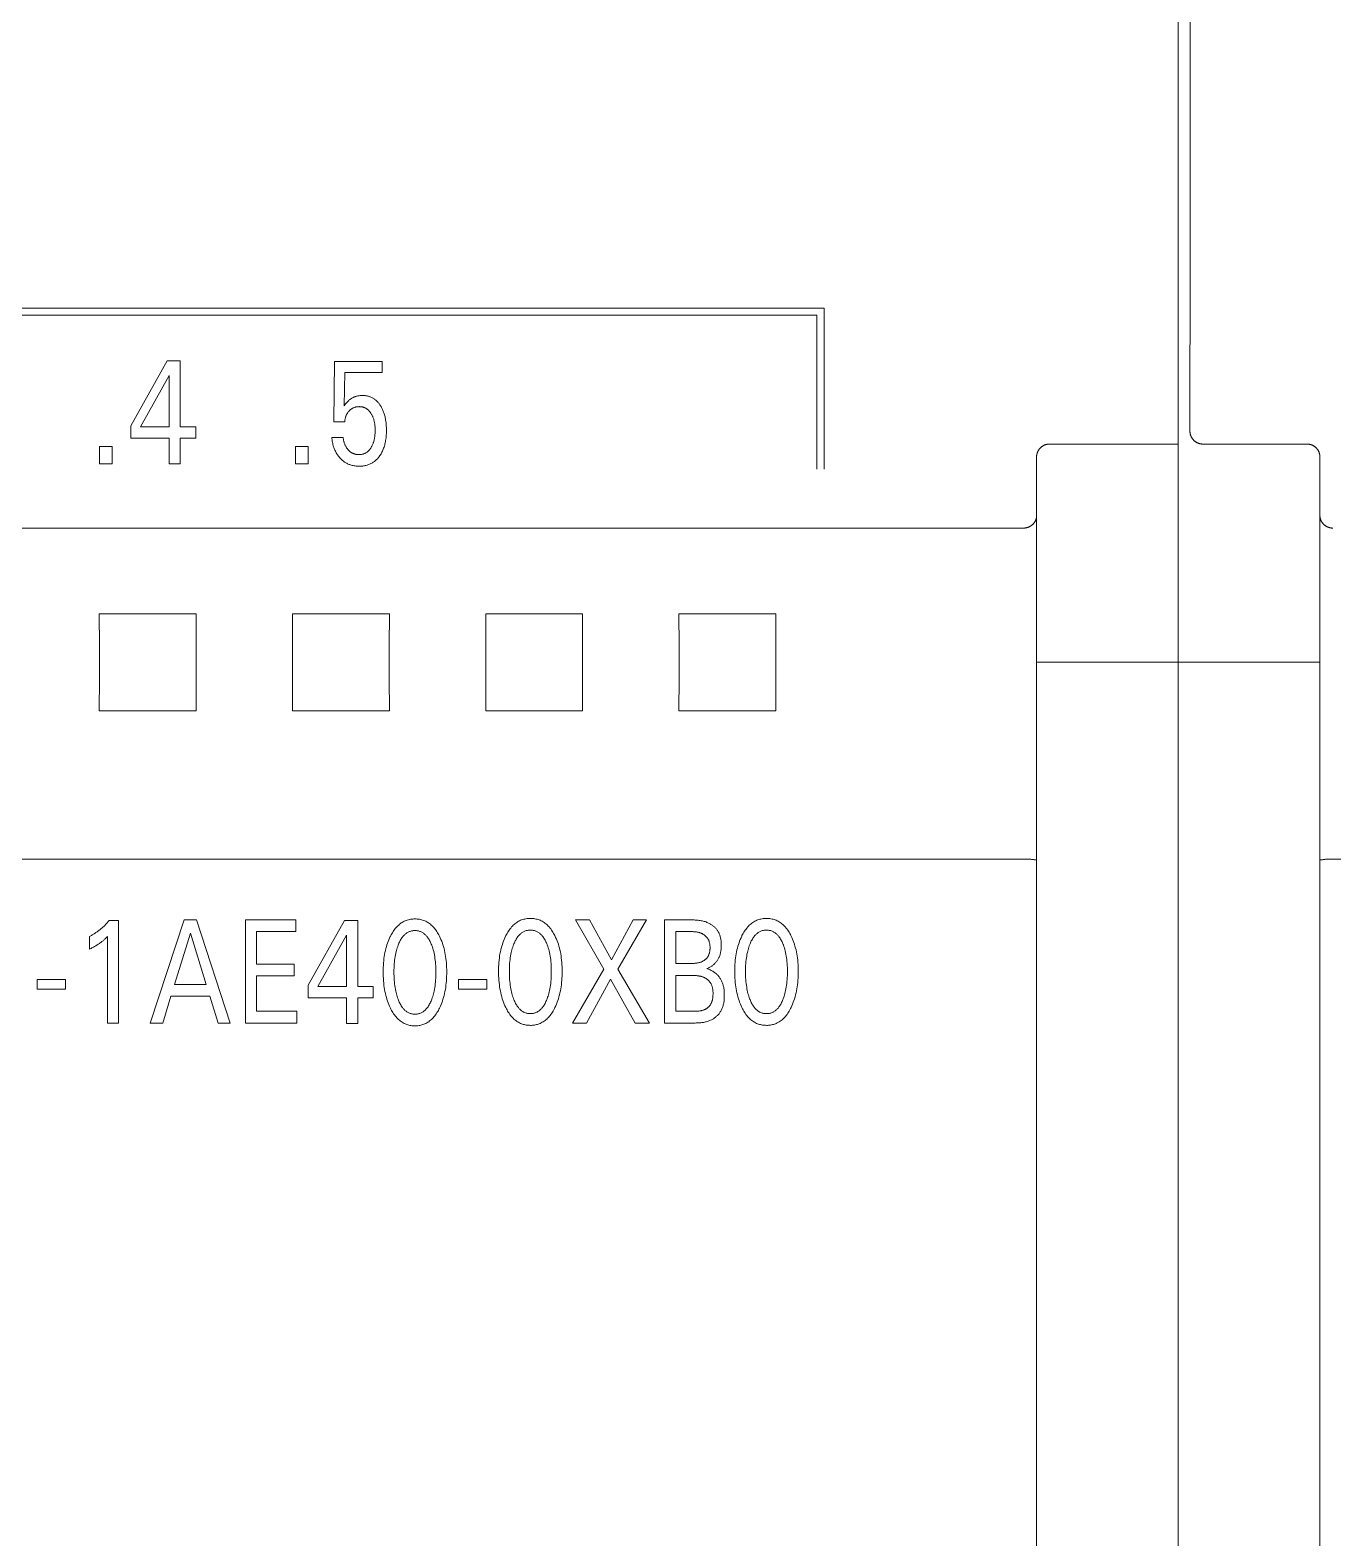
# Model space of a CAD drawing. Header units: millimetres. Extents: x 0 to 420, y 0 to 297.
# Drawn here: x 158.1 to 178.32, y 144.12 to 167.53 of the extents above; entities that cross this region are included whole.
import ezdxf

# ---------------------------------------------------------------- set-up
doc = ezdxf.new("R2010")
doc.units = ezdxf.units.MM
doc.layers.add('eProC - L2', color=41, linetype='Continuous', lineweight=20)

msp = doc.modelspace()

# ---------------------------------------------------------------- linework, layer by layer
at = {"layer": 'eProC - L2', "linetype": 'Continuous'}
for p, q in [((175.924, 121.126), (175.924, 220.326)), ((175.924, 121.115), (175.924, 220.315)), ((175.924, 121.115), (175.924, 220.315)), ((175.924, 158.893), (175.924, 182.538)), ((146.474, 163.215), (170.424, 163.215)), ((170.424, 163.215), (170.424, 160.715)), ((170.314, 163.105), (146.584, 163.105)), ((170.314, 160.715), (170.314, 163.105)), ((159.664, 161.389), (160.228, 162.395)), ((160.228, 162.395), (160.43, 162.395)), ((160.43, 162.395), (160.43, 161.37)), ((162.811, 161.451), (162.822, 162.386)), ((162.822, 162.386), (163.563, 162.386)), ((162.982, 162.212), (162.972, 161.697)), ((163.563, 162.212), (162.982, 162.212)), ((163.563, 162.386), (163.563, 162.212)), ((160.259, 162.168), (159.813, 161.37)), ((160.259, 161.37), (160.259, 162.168)), ((159.664, 161.196), (159.664, 161.389)), ((159.813, 161.37), (160.259, 161.37)), ((160.43, 161.37), (160.672, 161.37)), ((160.672, 161.37), (160.672, 161.196)), ((162.982, 161.451), (162.811, 161.451)), ((159.175, 160.795), (159.175, 161.065)), ((159.175, 161.065), (159.373, 161.065)), ((159.373, 161.065), (159.373, 160.795)), ((160.259, 161.196), (159.664, 161.196)), ((160.259, 160.795), (160.259, 161.196)), ((160.43, 161.196), (160.43, 160.795)), ((160.672, 161.196), (160.43, 161.196)), ((162.218, 160.795), (162.218, 161.065)), ((162.218, 161.065), (162.415, 161.065)), ((162.415, 161.065), (162.415, 160.795)), ((162.782, 161.207), (162.957, 161.207)), ((173.924, 161.104), (175.924, 161.104)), ((176.305, 161.104), (177.924, 161.104)), ((173.724, 127.543), (173.724, 160.901)), ((178.124, 127.543), (178.124, 160.901)), ((159.373, 160.795), (159.175, 160.795)), ((160.43, 160.795), (160.259, 160.795)), ((162.415, 160.795), (162.218, 160.795)), ((173.524, 159.799), (141.024, 159.799)), ((175.924, 158.853), (175.924, 158.828)), ((160.676, 158.467), (159.172, 158.467)), ((163.676, 158.467), (162.172, 158.467)), ((166.676, 158.467), (165.172, 158.467)), ((169.676, 158.467), (168.172, 158.467)), ((173.724, 157.715), (175.924, 157.715)), ((175.924, 157.715), (178.124, 157.715)), ((160.676, 156.964), (159.172, 156.964)), ((163.676, 156.964), (162.172, 156.964)), ((166.676, 156.964), (165.172, 156.964)), ((169.676, 156.964), (168.172, 156.964)), ((173.524, 154.66), (141.024, 154.66)), ((173.569, 154.659), (173.6, 154.658)), ((173.675, 154.653), (173.689, 154.651)), ((173.709, 154.649), (173.71, 154.648)), ((173.71, 154.648), (173.711, 154.648)), ((173.711, 154.648), (173.712, 154.648)), ((173.712, 154.648), (173.713, 154.648)), ((178.142, 154.649), (178.145, 154.649)), ((178.145, 154.649), (178.148, 154.65)), ((178.148, 154.65), (178.151, 154.65)), ((178.151, 154.65), (178.154, 154.65)), ((178.154, 154.65), (178.156, 154.651)), ((178.156, 154.651), (178.159, 154.651)), ((178.159, 154.651), (178.161, 154.651)), ((178.161, 154.651), (178.173, 154.653)), ((178.173, 154.653), (178.176, 154.654)), ((178.228, 154.658), (178.241, 154.658)), ((178.241, 154.658), (178.273, 154.659)), ((243.524, 154.66), (178.311, 154.659)), ((159.325, 153.706), (159.47, 153.706)), ((159.47, 153.706), (159.47, 152.115)), ((159.964, 152.115), (160.489, 153.715)), ((160.489, 153.715), (160.681, 153.715)), ((160.681, 153.715), (161.206, 152.115)), ((161.44, 152.115), (161.44, 153.715)), ((161.44, 153.715), (162.221, 153.715)), ((162.221, 153.715), (162.221, 153.534)), ((162.417, 152.701), (162.981, 153.708)), ((162.981, 153.708), (163.184, 153.708)), ((163.184, 153.708), (163.184, 152.682)), ((167.005, 152.953), (166.564, 153.715)), ((166.564, 153.715), (166.783, 153.715)), ((166.783, 153.715), (167.123, 153.094)), ((167.123, 153.094), (167.461, 153.715)), ((167.67, 153.715), (167.223, 152.949)), ((167.461, 153.715), (167.67, 153.715)), ((167.946, 152.115), (167.946, 153.715)), ((167.946, 153.715), (168.36, 153.715)), ((159.018, 153.261), (159.018, 153.46)), ((159.299, 152.115), (159.299, 153.459)), ((160.586, 153.509), (160.341, 152.714)), ((160.832, 152.714), (160.586, 153.509)), ((161.615, 153.534), (161.615, 153.029)), ((162.221, 153.534), (161.615, 153.534)), ((163.012, 153.48), (162.567, 152.682)), ((163.012, 152.682), (163.012, 153.48)), ((168.121, 153.534), (168.121, 153.04)), ((168.36, 153.534), (168.121, 153.534)), ((161.615, 153.029), (162.197, 153.029)), ((161.615, 152.848), (161.615, 152.297)), ((162.197, 152.848), (161.615, 152.848)), ((162.197, 153.029), (162.197, 152.848)), ((166.521, 152.115), (167.005, 152.953)), ((167.223, 152.949), (167.714, 152.115)), ((168.121, 153.04), (168.36, 153.04)), ((168.121, 152.854), (168.121, 152.297)), ((168.382, 152.854), (168.121, 152.854)), ((158.205, 152.642), (158.205, 152.792)), ((158.205, 152.792), (158.646, 152.792)), ((158.646, 152.642), (158.205, 152.642)), ((158.646, 152.792), (158.646, 152.642)), ((160.341, 152.714), (160.832, 152.714)), ((162.417, 152.508), (162.417, 152.701)), ((162.567, 152.682), (163.012, 152.682)), ((163.184, 152.682), (163.426, 152.682)), ((163.426, 152.682), (163.426, 152.508)), ((164.75, 152.642), (164.75, 152.792)), ((164.75, 152.792), (165.191, 152.792)), ((165.191, 152.642), (164.75, 152.642)), ((165.191, 152.792), (165.191, 152.642)), ((167.108, 152.797), (166.735, 152.115)), ((167.49, 152.115), (167.108, 152.797)), ((160.285, 152.533), (160.158, 152.115)), ((160.887, 152.533), (160.285, 152.533)), ((161.016, 152.115), (160.887, 152.533)), ((163.012, 152.508), (162.417, 152.508)), ((163.012, 152.108), (163.012, 152.508)), ((163.184, 152.508), (163.184, 152.108)), ((163.426, 152.508), (163.184, 152.508)), ((161.615, 152.297), (162.237, 152.297)), ((162.237, 152.297), (162.237, 152.115)), ((168.121, 152.297), (168.41, 152.297)), ((159.47, 152.115), (159.299, 152.115)), ((160.158, 152.115), (159.964, 152.115)), ((161.206, 152.115), (161.016, 152.115)), ((162.237, 152.115), (161.44, 152.115)), ((163.184, 152.108), (163.012, 152.108)), ((166.735, 152.115), (166.521, 152.115)), ((167.714, 152.115), (167.49, 152.115)), ((168.425, 152.115), (167.946, 152.115))]:
    msp.add_line(p, q, dxfattribs=at)
for points in [[(176.106, 180.128), (176.107, 177.439), (176.109, 174.75), (176.109, 172.06), (176.109, 169.371), (176.109, 166.681), (176.107, 163.992), (176.106, 161.303)], [(163.624, 161.432), (163.62, 161.461), (163.618, 161.477), (163.615, 161.493), (163.612, 161.509), (163.608, 161.525), (163.604, 161.541), (163.6, 161.557), (163.595, 161.573), (163.59, 161.588), (163.586, 161.601), (163.581, 161.613), (163.576, 161.625), (163.571, 161.638), (163.566, 161.649), (163.56, 161.661), (163.554, 161.673), (163.547, 161.685), (163.54, 161.696), (163.535, 161.705), (163.529, 161.714), (163.522, 161.723), (163.516, 161.731), (163.509, 161.74), (163.502, 161.748), (163.495, 161.756), (163.488, 161.763), (163.48, 161.771), (163.472, 161.778), (163.464, 161.785), (163.457, 161.792), (163.449, 161.798), (163.441, 161.803), (163.432, 161.809), (163.424, 161.814), (163.415, 161.819), (163.406, 161.823), (163.397, 161.828), (163.388, 161.832), (163.379, 161.836), (163.37, 161.839), (163.36, 161.842), (163.35, 161.845), (163.34, 161.848), (163.329, 161.85), (163.319, 161.852), (163.309, 161.853), (163.298, 161.855), (163.288, 161.856), (163.277, 161.856), (163.267, 161.857), (163.256, 161.857), (163.245, 161.857), (163.233, 161.856), (163.221, 161.855), (163.209, 161.854), (163.197, 161.852), (163.186, 161.85), (163.174, 161.848), (163.165, 161.846), (163.156, 161.843), (163.147, 161.84), (163.137, 161.837), (163.128, 161.833), (163.12, 161.83), (163.111, 161.825), (163.102, 161.821), (163.094, 161.816), (163.086, 161.811), (163.078, 161.806), (163.07, 161.801), (163.062, 161.795), (163.055, 161.789), (163.048, 161.783), (163.04, 161.776), (163.03, 161.766), (163.02, 161.755), (163.008, 161.742), (162.997, 161.728), (162.985, 161.713), (162.972, 161.697)], [(162.982, 161.451), (162.983, 161.461), (162.984, 161.47), (162.986, 161.48), (162.988, 161.49), (162.99, 161.499), (162.992, 161.509), (162.995, 161.518), (162.997, 161.527), (163, 161.535), (163.003, 161.544), (163.007, 161.552), (163.011, 161.56), (163.015, 161.568), (163.019, 161.576), (163.024, 161.583), (163.028, 161.59), (163.033, 161.597), (163.039, 161.604), (163.044, 161.611), (163.05, 161.617), (163.056, 161.623), (163.062, 161.629), (163.067, 161.634), (163.074, 161.639), (163.08, 161.644), (163.086, 161.649), (163.093, 161.653), (163.1, 161.657), (163.106, 161.661), (163.113, 161.665), (163.12, 161.668), (163.127, 161.671), (163.135, 161.673), (163.142, 161.676), (163.149, 161.678), (163.157, 161.68), (163.165, 161.681), (163.173, 161.682), (163.181, 161.683), (163.189, 161.684), (163.197, 161.684), (163.206, 161.685), (163.213, 161.684), (163.221, 161.684), (163.229, 161.683), (163.236, 161.683), (163.244, 161.682), (163.251, 161.68), (163.259, 161.679), (163.266, 161.677), (163.274, 161.675), (163.281, 161.672), (163.288, 161.67), (163.295, 161.667), (163.301, 161.664), (163.308, 161.66), (163.314, 161.657), (163.32, 161.653), (163.326, 161.649), (163.332, 161.644), (163.338, 161.64), (163.344, 161.635), (163.35, 161.629), (163.357, 161.623), (163.363, 161.616), (163.369, 161.61), (163.374, 161.603), (163.38, 161.596), (163.385, 161.588), (163.39, 161.581), (163.394, 161.573), (163.399, 161.565), (163.404, 161.556), (163.409, 161.547), (163.413, 161.538), (163.417, 161.529), (163.421, 161.519), (163.425, 161.51), (163.428, 161.5), (163.432, 161.488), (163.435, 161.476), (163.439, 161.464), (163.442, 161.452), (163.444, 161.44), (163.446, 161.427), (163.448, 161.415), (163.45, 161.401), (163.452, 161.387), (163.453, 161.372), (163.454, 161.358), (163.455, 161.344), (163.455, 161.33), (163.455, 161.316), (163.455, 161.3), (163.454, 161.284), (163.454, 161.268), (163.452, 161.252), (163.451, 161.236)], [(162.782, 161.207), (162.784, 161.188), (162.786, 161.17), (162.789, 161.151), (162.792, 161.132), (162.796, 161.114), (162.8, 161.095), (162.805, 161.077), (162.81, 161.063), (162.814, 161.049), (162.82, 161.034), (162.825, 161.021), (162.831, 161.007), (162.837, 160.993), (162.844, 160.98), (162.851, 160.967), (162.859, 160.954), (162.866, 160.942), (162.874, 160.931), (162.883, 160.919), (162.891, 160.908), (162.9, 160.897), (162.91, 160.886), (162.92, 160.876), (162.929, 160.867), (162.939, 160.858), (162.949, 160.849), (162.959, 160.841), (162.969, 160.833), (162.98, 160.825), (162.991, 160.818), (163.002, 160.811), (163.014, 160.805), (163.025, 160.799), (163.037, 160.793), (163.049, 160.788), (163.061, 160.784), (163.073, 160.779), (163.085, 160.776), (163.098, 160.772), (163.113, 160.769), (163.128, 160.766), (163.143, 160.763), (163.159, 160.761), (163.174, 160.76), (163.19, 160.759), (163.206, 160.759), (163.219, 160.759), (163.233, 160.76), (163.247, 160.761), (163.261, 160.762), (163.275, 160.764), (163.289, 160.766), (163.302, 160.769), (163.316, 160.772), (163.329, 160.776), (163.341, 160.78), (163.354, 160.785), (163.366, 160.789), (163.378, 160.795), (163.389, 160.8), (163.401, 160.806), (163.412, 160.813), (163.423, 160.82), (163.434, 160.827), (163.445, 160.835), (163.455, 160.844), (163.465, 160.853), (163.475, 160.862), (163.485, 160.871), (163.494, 160.881), (163.503, 160.891), (163.511, 160.902), (163.519, 160.912), (163.529, 160.925), (163.538, 160.938), (163.546, 160.952), (163.554, 160.966), (163.561, 160.98), (163.568, 160.994), (163.575, 161.009), (163.581, 161.023), (163.587, 161.04), (163.593, 161.056), (163.598, 161.073), (163.603, 161.089), (163.607, 161.106), (163.611, 161.123), (163.615, 161.14), (163.618, 161.157), (163.621, 161.179), (163.624, 161.202), (163.626, 161.224), (163.628, 161.246), (163.629, 161.269), (163.63, 161.291), (163.63, 161.314), (163.63, 161.337), (163.629, 161.361), (163.628, 161.385), (163.626, 161.408), (163.624, 161.432)], [(176.106, 161.303), (176.106, 161.298), (176.106, 161.293), (176.106, 161.288), (176.107, 161.283), (176.107, 161.278), (176.108, 161.273), (176.109, 161.268), (176.11, 161.263), (176.111, 161.258), (176.112, 161.253), (176.113, 161.249), (176.115, 161.244), (176.116, 161.239), (176.118, 161.234), (176.12, 161.23), (176.122, 161.225), (176.124, 161.221), (176.126, 161.216), (176.128, 161.212), (176.13, 161.208), (176.133, 161.203), (176.135, 161.199), (176.138, 161.195), (176.14, 161.191), (176.143, 161.187), (176.146, 161.183), (176.149, 161.179), (176.152, 161.176), (176.155, 161.172), (176.159, 161.168), (176.162, 161.165), (176.165, 161.161), (176.169, 161.158), (176.173, 161.155), (176.176, 161.151), (176.18, 161.148), (176.184, 161.145), (176.188, 161.142), (176.192, 161.139), (176.196, 161.137), (176.2, 161.134), (176.204, 161.131), (176.209, 161.129), (176.213, 161.127), (176.217, 161.124), (176.222, 161.122), (176.226, 161.12), (176.231, 161.118), (176.236, 161.116), (176.24, 161.115), (176.245, 161.113), (176.249, 161.112), (176.254, 161.111), (176.259, 161.109), (176.263, 161.108), (176.268, 161.107), (176.272, 161.107), (176.277, 161.106), (176.282, 161.105), (176.287, 161.105), (176.291, 161.104), (176.296, 161.104), (176.301, 161.104), (176.305, 161.104)], [(163.451, 161.236), (163.448, 161.216), (163.447, 161.205), (163.445, 161.194), (163.443, 161.183), (163.44, 161.173), (163.438, 161.162), (163.435, 161.151), (163.432, 161.14), (163.428, 161.13), (163.425, 161.12), (163.422, 161.11), (163.418, 161.101), (163.414, 161.091), (163.409, 161.082), (163.405, 161.073), (163.4, 161.064), (163.395, 161.055), (163.391, 161.048), (163.387, 161.041), (163.382, 161.034), (163.377, 161.028), (163.372, 161.021), (163.367, 161.015), (163.362, 161.009), (163.356, 161.003), (163.351, 160.997), (163.345, 160.992), (163.34, 160.987), (163.334, 160.983), (163.329, 160.979), (163.323, 160.975), (163.318, 160.971), (163.312, 160.968), (163.306, 160.964), (163.3, 160.961), (163.294, 160.958), (163.288, 160.956), (163.281, 160.953), (163.274, 160.951), (163.267, 160.949), (163.259, 160.947), (163.252, 160.945), (163.244, 160.944), (163.237, 160.943), (163.229, 160.942), (163.221, 160.941), (163.213, 160.941), (163.206, 160.941), (163.198, 160.941), (163.191, 160.941), (163.184, 160.941), (163.176, 160.942), (163.169, 160.943), (163.162, 160.944), (163.154, 160.945), (163.147, 160.947), (163.14, 160.948), (163.133, 160.95), (163.126, 160.952), (163.119, 160.955), (163.113, 160.957), (163.106, 160.96), (163.099, 160.963), (163.093, 160.967), (163.087, 160.97), (163.08, 160.974), (163.074, 160.979), (163.068, 160.983), (163.062, 160.988), (163.056, 160.993), (163.051, 160.998), (163.045, 161.003), (163.04, 161.009), (163.035, 161.015), (163.03, 161.021), (163.025, 161.027), (163.021, 161.033), (163.016, 161.039), (163.012, 161.046), (163.008, 161.052), (163.004, 161.059), (162.999, 161.068), (162.995, 161.076), (162.99, 161.085), (162.986, 161.094), (162.983, 161.103), (162.979, 161.112), (162.976, 161.122), (162.973, 161.131), (162.97, 161.14), (162.967, 161.15), (162.965, 161.159), (162.963, 161.169), (162.961, 161.178), (162.96, 161.188), (162.958, 161.197), (162.957, 161.207)], [(173.724, 160.901), (173.724, 160.906), (173.724, 160.91), (173.724, 160.915), (173.725, 160.92), (173.725, 160.925), (173.726, 160.93), (173.727, 160.935), (173.728, 160.94), (173.729, 160.945), (173.73, 160.95), (173.731, 160.954), (173.732, 160.959), (173.734, 160.964), (173.735, 160.968), (173.737, 160.973), (173.739, 160.978), (173.741, 160.982), (173.743, 160.987), (173.745, 160.991), (173.747, 160.995), (173.749, 161), (173.752, 161.004), (173.754, 161.008), (173.757, 161.012), (173.76, 161.017), (173.762, 161.021), (173.765, 161.024), (173.768, 161.028), (173.771, 161.032), (173.775, 161.036), (173.778, 161.039), (173.781, 161.043), (173.785, 161.046), (173.788, 161.05), (173.792, 161.053), (173.795, 161.056), (173.799, 161.059), (173.803, 161.062), (173.807, 161.065), (173.811, 161.068), (173.815, 161.071), (173.819, 161.073), (173.823, 161.076), (173.827, 161.078), (173.831, 161.081), (173.836, 161.083), (173.84, 161.085), (173.844, 161.087), (173.849, 161.089), (173.853, 161.091), (173.858, 161.092), (173.863, 161.094), (173.867, 161.095), (173.872, 161.097), (173.876, 161.098), (173.881, 161.099), (173.886, 161.1), (173.891, 161.101), (173.895, 161.102), (173.9, 161.102), (173.905, 161.103), (173.91, 161.103), (173.914, 161.103), (173.919, 161.104), (173.924, 161.104)], [(177.924, 161.104), (177.929, 161.104), (177.934, 161.103), (177.938, 161.103), (177.943, 161.103), (177.948, 161.102), (177.953, 161.102), (177.958, 161.101), (177.962, 161.1), (177.967, 161.099), (177.972, 161.098), (177.976, 161.097), (177.981, 161.095), (177.986, 161.094), (177.99, 161.092), (177.995, 161.091), (177.999, 161.089), (178.004, 161.087), (178.008, 161.085), (178.012, 161.083), (178.017, 161.081), (178.021, 161.078), (178.025, 161.076), (178.029, 161.073), (178.033, 161.071), (178.037, 161.068), (178.041, 161.065), (178.045, 161.062), (178.049, 161.059), (178.053, 161.056), (178.056, 161.053), (178.06, 161.049), (178.063, 161.046), (178.067, 161.043), (178.07, 161.039), (178.073, 161.035), (178.077, 161.032), (178.08, 161.028), (178.083, 161.024), (178.086, 161.02), (178.088, 161.016), (178.091, 161.012), (178.094, 161.008), (178.096, 161.004), (178.099, 160.999), (178.101, 160.995), (178.103, 160.991), (178.105, 160.986), (178.107, 160.982), (178.109, 160.977), (178.111, 160.973), (178.113, 160.968), (178.114, 160.963), (178.116, 160.959), (178.117, 160.954), (178.118, 160.949), (178.119, 160.944), (178.12, 160.94), (178.121, 160.935), (178.122, 160.93), (178.122, 160.925), (178.123, 160.92), (178.123, 160.915), (178.124, 160.91), (178.124, 160.905), (178.124, 160.901)], [(173.724, 159.984), (173.724, 159.98), (173.724, 159.976), (173.723, 159.972), (173.723, 159.968), (173.722, 159.964), (173.722, 159.959), (173.721, 159.955), (173.72, 159.951), (173.719, 159.947), (173.718, 159.943), (173.717, 159.939), (173.716, 159.935), (173.714, 159.931), (173.713, 159.927), (173.711, 159.923), (173.709, 159.919), (173.707, 159.914), (173.705, 159.91), (173.703, 159.906), (173.701, 159.902), (173.699, 159.898), (173.696, 159.894), (173.694, 159.89), (173.691, 159.887), (173.688, 159.883), (173.685, 159.879), (173.682, 159.875), (173.679, 159.872), (173.676, 159.868), (173.673, 159.864), (173.669, 159.861), (173.666, 159.857), (173.662, 159.854), (173.658, 159.85), (173.654, 159.847), (173.65, 159.844), (173.646, 159.841), (173.642, 159.838), (173.638, 159.835), (173.634, 159.832), (173.63, 159.83), (173.625, 159.827), (173.621, 159.824), (173.617, 159.822), (173.612, 159.82), (173.607, 159.818), (173.603, 159.816), (173.598, 159.814), (173.593, 159.812), (173.589, 159.81), (173.584, 159.809), (173.579, 159.807), (173.575, 159.806), (173.57, 159.805), (173.566, 159.804), (173.561, 159.803), (173.556, 159.802), (173.552, 159.801), (173.547, 159.801), (173.543, 159.8), (173.538, 159.8), (173.533, 159.8), (173.529, 159.799), (173.524, 159.799)], [(178.324, 159.799), (178.319, 159.799), (178.314, 159.8), (178.309, 159.8), (178.304, 159.8), (178.299, 159.801), (178.294, 159.802), (178.29, 159.802), (178.285, 159.803), (178.28, 159.804), (178.275, 159.805), (178.27, 159.807), (178.265, 159.808), (178.261, 159.81), (178.256, 159.811), (178.251, 159.813), (178.247, 159.815), (178.242, 159.817), (178.237, 159.819), (178.233, 159.821), (178.228, 159.824), (178.224, 159.826), (178.22, 159.829), (178.215, 159.831), (178.211, 159.834), (178.207, 159.837), (178.203, 159.84), (178.199, 159.843), (178.195, 159.846), (178.191, 159.849), (178.187, 159.853), (178.183, 159.856), (178.18, 159.86), (178.176, 159.863), (178.173, 159.867), (178.169, 159.871), (178.166, 159.875), (178.163, 159.878), (178.16, 159.882), (178.157, 159.886), (178.155, 159.89), (178.152, 159.894), (178.15, 159.898), (178.147, 159.902), (178.145, 159.906), (178.143, 159.91), (178.141, 159.914), (178.139, 159.918), (178.137, 159.923), (178.135, 159.927), (178.134, 159.931), (178.132, 159.935), (178.131, 159.939), (178.13, 159.943), (178.129, 159.947), (178.128, 159.951), (178.127, 159.955), (178.126, 159.959), (178.125, 159.963), (178.125, 159.968), (178.124, 159.972), (178.124, 159.976), (178.124, 159.98), (178.124, 159.984)], [(175.924, 158.893), (175.924, 158.88), (175.924, 158.853)], [(159.172, 156.964), (159.174, 157.462), (159.174, 157.968), (159.172, 158.467)], [(160.676, 156.964), (160.674, 157.462), (160.674, 157.968), (160.676, 158.467)], [(162.172, 156.964), (162.174, 157.462), (162.174, 157.968), (162.172, 158.467)], [(163.676, 156.964), (163.674, 157.462), (163.674, 157.968), (163.676, 158.467)], [(165.172, 156.964), (165.174, 157.462), (165.174, 157.968), (165.172, 158.467)], [(166.676, 156.964), (166.674, 157.462), (166.674, 157.968), (166.676, 158.467)], [(168.172, 156.964), (168.174, 157.462), (168.174, 157.968), (168.172, 158.467)], [(169.676, 156.964), (169.674, 157.462), (169.674, 157.968), (169.676, 158.467)], [(173.524, 154.66), (173.539, 154.659), (173.554, 154.659), (173.569, 154.659)], [(173.6, 154.658), (173.614, 154.658), (173.622, 154.658), (173.629, 154.657), (173.636, 154.657), (173.643, 154.656), (173.651, 154.656), (173.658, 154.655), (173.665, 154.654), (173.67, 154.654), (173.675, 154.653)], [(173.689, 154.651), (173.694, 154.65), (173.699, 154.65), (173.704, 154.649), (173.709, 154.649)], [(173.712, 154.648), (173.712, 154.648), (173.712, 154.648)], [(173.713, 154.648), (173.713, 154.648), (173.714, 154.648), (173.714, 154.648), (173.714, 154.648), (173.714, 154.648), (173.715, 154.648), (173.715, 154.648), (173.715, 154.648), (173.715, 154.648), (173.716, 154.648), (173.716, 154.648), (173.716, 154.648), (173.716, 154.648), (173.716, 154.648), (173.717, 154.648), (173.717, 154.648), (173.717, 154.647), (173.717, 154.647), (173.718, 154.647), (173.718, 154.647), (173.718, 154.647), (173.718, 154.647), (173.719, 154.647), (173.719, 154.647), (173.719, 154.647), (173.719, 154.647), (173.719, 154.647), (173.72, 154.647), (173.72, 154.647), (173.72, 154.647), (173.72, 154.646), (173.72, 154.646), (173.721, 154.646), (173.721, 154.646), (173.721, 154.646), (173.721, 154.646), (173.721, 154.646), (173.722, 154.646), (173.722, 154.646), (173.722, 154.646), (173.722, 154.645), (173.722, 154.645), (173.722, 154.645), (173.723, 154.645), (173.723, 154.645), (173.723, 154.645), (173.723, 154.645), (173.723, 154.645), (173.723, 154.644), (173.723, 154.644), (173.723, 154.644), (173.723, 154.644), (173.723, 154.644), (173.724, 154.644), (173.724, 154.643), (173.724, 154.643), (173.724, 154.643), (173.724, 154.643), (173.724, 154.643), (173.724, 154.643), (173.724, 154.642), (173.724, 154.642), (173.724, 154.642)], [(178.124, 154.642), (178.124, 154.642), (178.124, 154.643), (178.124, 154.643), (178.124, 154.643), (178.124, 154.644), (178.124, 154.644), (178.125, 154.644), (178.125, 154.645), (178.125, 154.645), (178.125, 154.645), (178.126, 154.645), (178.126, 154.646), (178.126, 154.646), (178.126, 154.646), (178.127, 154.646), (178.127, 154.646), (178.128, 154.647), (178.128, 154.647), (178.128, 154.647), (178.129, 154.647), (178.13, 154.647), (178.13, 154.648), (178.131, 154.648), (178.132, 154.648), (178.133, 154.648), (178.134, 154.648), (178.135, 154.648), (178.135, 154.648), (178.136, 154.648)], [(178.136, 154.648), (178.139, 154.649), (178.142, 154.649)], [(178.176, 154.654), (178.179, 154.654), (178.181, 154.654), (178.183, 154.654)], [(178.183, 154.654), (178.189, 154.655), (178.196, 154.656), (178.202, 154.656), (178.209, 154.657), (178.215, 154.657), (178.222, 154.657), (178.228, 154.658)], [(178.273, 154.659), (178.299, 154.659), (178.311, 154.659)], [(159.325, 153.706), (159.316, 153.696), (159.307, 153.686), (159.298, 153.675), (159.289, 153.665), (159.28, 153.655), (159.27, 153.645), (159.261, 153.635), (159.251, 153.626), (159.241, 153.616), (159.231, 153.607), (159.221, 153.598), (159.212, 153.589), (159.202, 153.581), (159.192, 153.572), (159.181, 153.564), (159.171, 153.556), (159.161, 153.548), (159.15, 153.54), (159.14, 153.533), (159.129, 153.525), (159.119, 153.518), (159.11, 153.512), (159.1, 153.506), (159.09, 153.5), (159.08, 153.494), (159.07, 153.488), (159.06, 153.482), (159.049, 153.476), (159.039, 153.471), (159.029, 153.466), (159.018, 153.46)], [(164.455, 152.348), (164.467, 152.375), (164.479, 152.402), (164.489, 152.429), (164.499, 152.457), (164.508, 152.485), (164.517, 152.513), (164.525, 152.544), (164.532, 152.575), (164.539, 152.606), (164.545, 152.638), (164.55, 152.669), (164.554, 152.701), (164.558, 152.736), (164.561, 152.77), (164.563, 152.805), (164.565, 152.84), (164.566, 152.875), (164.566, 152.91), (164.566, 152.945), (164.565, 152.979), (164.563, 153.014), (164.561, 153.048), (164.558, 153.083), (164.554, 153.117), (164.549, 153.148), (164.544, 153.179), (164.538, 153.21), (164.532, 153.241), (164.524, 153.271), (164.516, 153.301), (164.507, 153.329), (164.498, 153.357), (164.488, 153.384), (164.477, 153.411), (164.465, 153.437), (164.453, 153.464), (164.444, 153.482), (164.434, 153.499), (164.424, 153.517), (164.413, 153.534), (164.402, 153.55), (164.39, 153.567), (164.378, 153.582), (164.365, 153.598), (164.351, 153.612), (164.339, 153.625), (164.326, 153.636), (164.313, 153.648), (164.299, 153.658), (164.285, 153.668), (164.271, 153.678), (164.256, 153.686), (164.24, 153.694), (164.225, 153.702), (164.209, 153.708), (164.192, 153.714), (164.176, 153.718), (164.159, 153.722), (164.142, 153.726), (164.125, 153.728), (164.107, 153.73), (164.09, 153.731), (164.073, 153.731), (164.055, 153.731), (164.038, 153.73), (164.021, 153.728), (164.004, 153.726), (163.987, 153.722), (163.97, 153.718), (163.953, 153.714), (163.937, 153.708), (163.921, 153.702), (163.906, 153.694), (163.89, 153.686), (163.875, 153.678), (163.861, 153.668), (163.847, 153.658), (163.833, 153.648), (163.82, 153.636), (163.807, 153.625), (163.795, 153.612), (163.781, 153.598), (163.768, 153.582), (163.755, 153.566), (163.744, 153.55), (163.732, 153.534), (163.722, 153.516), (163.712, 153.499), (163.702, 153.482), (163.693, 153.464), (163.689, 153.457)], [(163.811, 152.485), (163.804, 152.505), (163.798, 152.526), (163.791, 152.547), (163.786, 152.568), (163.78, 152.589), (163.776, 152.61), (163.77, 152.638), (163.765, 152.666), (163.761, 152.694), (163.757, 152.722), (163.754, 152.751), (163.752, 152.782), (163.75, 152.814), (163.748, 152.845), (163.747, 152.877), (163.747, 152.908), (163.747, 152.939), (163.748, 152.97), (163.75, 153.001), (163.752, 153.032), (163.754, 153.063), (163.757, 153.091), (163.761, 153.119), (163.765, 153.147), (163.77, 153.174), (163.776, 153.202), (163.781, 153.223), (163.786, 153.243), (163.792, 153.264), (163.798, 153.284), (163.805, 153.304), (163.812, 153.324), (163.818, 153.339), (163.824, 153.354), (163.831, 153.368), (163.838, 153.382), (163.845, 153.396), (163.853, 153.41), (163.861, 153.424), (163.87, 153.437), (163.88, 153.45), (163.887, 153.459), (163.894, 153.467), (163.902, 153.476), (163.911, 153.484), (163.919, 153.492), (163.928, 153.5), (163.937, 153.507), (163.947, 153.513), (163.956, 153.519), (163.966, 153.525), (163.976, 153.53), (163.986, 153.534), (163.997, 153.538), (164.007, 153.541), (164.018, 153.544), (164.029, 153.546), (164.04, 153.548), (164.051, 153.549), (164.062, 153.55), (164.073, 153.55), (164.084, 153.55), (164.095, 153.549), (164.106, 153.548), (164.117, 153.546), (164.128, 153.544), (164.138, 153.541), (164.149, 153.538), (164.159, 153.534), (164.169, 153.53), (164.179, 153.525), (164.189, 153.519), (164.199, 153.513), (164.208, 153.507), (164.218, 153.5), (164.226, 153.492), (164.235, 153.484), (164.243, 153.476), (164.251, 153.467), (164.259, 153.459), (164.266, 153.45), (164.275, 153.437), (164.284, 153.424), (164.293, 153.41), (164.3, 153.396), (164.308, 153.382), (164.315, 153.368), (164.321, 153.354), (164.327, 153.339), (164.333, 153.324), (164.335, 153.319)], [(166.246, 152.356), (166.259, 152.383), (166.27, 152.41), (166.281, 152.437), (166.291, 152.465), (166.3, 152.493), (166.308, 152.521), (166.317, 152.552), (166.324, 152.583), (166.331, 152.614), (166.336, 152.646), (166.341, 152.677), (166.346, 152.709), (166.35, 152.743), (166.353, 152.778), (166.355, 152.813), (166.357, 152.848), (166.358, 152.883), (166.358, 152.918), (166.358, 152.953), (166.357, 152.987), (166.355, 153.022), (166.353, 153.056), (166.349, 153.091), (166.345, 153.125), (166.341, 153.156), (166.336, 153.187), (166.33, 153.218), (166.323, 153.249), (166.316, 153.279), (166.308, 153.309), (166.299, 153.337), (166.29, 153.365), (166.28, 153.392), (166.269, 153.419), (166.257, 153.445), (166.245, 153.472), (166.235, 153.49), (166.226, 153.507), (166.216, 153.525), (166.205, 153.542), (166.194, 153.558), (166.182, 153.575), (166.17, 153.59), (166.157, 153.606), (166.143, 153.62), (166.131, 153.633), (166.118, 153.644), (166.105, 153.656), (166.091, 153.666), (166.077, 153.676), (166.062, 153.686), (166.047, 153.694), (166.032, 153.702), (166.016, 153.71), (166, 153.716), (165.984, 153.722), (165.968, 153.726), (165.951, 153.73), (165.934, 153.734), (165.917, 153.736), (165.899, 153.738), (165.882, 153.739), (165.865, 153.739), (165.847, 153.739), (165.83, 153.738), (165.813, 153.736), (165.796, 153.734), (165.779, 153.73), (165.762, 153.726), (165.745, 153.722), (165.729, 153.716), (165.713, 153.71), (165.697, 153.702), (165.682, 153.694), (165.667, 153.686), (165.653, 153.676), (165.638, 153.666), (165.625, 153.656), (165.611, 153.644), (165.599, 153.633), (165.586, 153.62), (165.573, 153.606), (165.56, 153.59), (165.547, 153.574), (165.535, 153.558), (165.524, 153.541), (165.514, 153.524), (165.503, 153.507), (165.494, 153.49), (165.484, 153.472), (165.481, 153.465)], [(165.603, 152.493), (165.596, 152.513), (165.589, 152.534), (165.583, 152.555), (165.578, 152.576), (165.572, 152.597), (165.568, 152.618), (165.562, 152.646), (165.557, 152.674), (165.553, 152.702), (165.549, 152.73), (165.546, 152.759), (165.543, 152.79), (165.541, 152.822), (165.54, 152.853), (165.539, 152.885), (165.539, 152.916), (165.539, 152.947), (165.54, 152.978), (165.541, 153.009), (165.543, 153.04), (165.546, 153.071), (165.549, 153.099), (165.553, 153.127), (165.557, 153.155), (165.562, 153.182), (165.568, 153.21), (165.573, 153.231), (165.578, 153.251), (165.584, 153.272), (165.59, 153.292), (165.597, 153.312), (165.604, 153.332), (165.61, 153.347), (165.616, 153.362), (165.623, 153.376), (165.63, 153.39), (165.637, 153.404), (165.645, 153.418), (165.653, 153.432), (165.662, 153.445), (165.671, 153.458), (165.679, 153.467), (165.686, 153.475), (165.694, 153.484), (165.702, 153.492), (165.711, 153.5), (165.72, 153.507), (165.729, 153.515), (165.738, 153.521), (165.748, 153.527), (165.758, 153.533), (165.768, 153.538), (165.778, 153.542), (165.789, 153.546), (165.799, 153.549), (165.81, 153.552), (165.821, 153.554), (165.831, 153.556), (165.842, 153.557), (165.853, 153.558), (165.865, 153.558), (165.876, 153.558), (165.887, 153.557), (165.898, 153.556), (165.909, 153.554), (165.919, 153.552), (165.93, 153.549), (165.941, 153.546), (165.951, 153.542), (165.961, 153.538), (165.971, 153.533), (165.981, 153.527), (165.991, 153.521), (166, 153.515), (166.009, 153.507), (166.018, 153.5), (166.027, 153.492), (166.035, 153.484), (166.043, 153.475), (166.05, 153.467), (166.058, 153.458), (166.067, 153.445), (166.076, 153.432), (166.084, 153.418), (166.092, 153.404), (166.1, 153.39), (166.107, 153.376), (166.113, 153.362), (166.119, 153.347), (166.125, 153.332), (166.127, 153.327)], [(168.603, 152.959), (168.613, 152.963), (168.623, 152.966), (168.633, 152.971), (168.643, 152.975), (168.652, 152.98), (168.662, 152.986), (168.671, 152.991), (168.68, 152.997), (168.688, 153.004), (168.697, 153.01), (168.705, 153.017), (168.713, 153.024), (168.721, 153.032), (168.729, 153.039), (168.736, 153.048), (168.744, 153.056), (168.751, 153.065), (168.757, 153.073), (168.764, 153.082), (168.77, 153.092), (168.776, 153.101), (168.781, 153.111), (168.786, 153.12), (168.791, 153.13), (168.796, 153.14), (168.8, 153.15), (168.804, 153.161), (168.809, 153.174), (168.812, 153.187), (168.816, 153.2), (168.819, 153.213), (168.822, 153.227), (168.824, 153.24), (168.825, 153.254), (168.827, 153.268), (168.828, 153.281), (168.829, 153.295), (168.829, 153.309), (168.829, 153.323), (168.829, 153.335), (168.829, 153.347), (168.828, 153.359), (168.827, 153.371), (168.826, 153.384), (168.825, 153.396), (168.823, 153.408), (168.821, 153.419), (168.819, 153.431), (168.816, 153.443), (168.814, 153.454), (168.81, 153.466), (168.807, 153.477), (168.803, 153.488), (168.798, 153.499), (168.794, 153.51), (168.789, 153.521), (168.783, 153.531), (168.777, 153.541), (168.771, 153.55), (168.765, 153.559), (168.759, 153.567), (168.752, 153.576), (168.745, 153.584), (168.737, 153.592), (168.73, 153.599), (168.722, 153.607), (168.713, 153.614), (168.705, 153.621), (168.696, 153.628), (168.687, 153.634), (168.678, 153.64), (168.669, 153.646), (168.66, 153.652), (168.65, 153.657), (168.64, 153.662), (168.631, 153.667), (168.621, 153.672), (168.606, 153.678), (168.592, 153.684), (168.577, 153.689), (168.562, 153.693), (168.547, 153.697), (168.531, 153.7), (168.516, 153.703), (168.501, 153.706), (168.485, 153.708), (168.47, 153.71), (168.454, 153.712), (168.438, 153.713), (168.423, 153.714), (168.407, 153.715), (168.391, 153.715), (168.376, 153.715), (168.36, 153.715)], [(169.912, 152.356), (169.925, 152.383), (169.936, 152.41), (169.947, 152.437), (169.957, 152.465), (169.966, 152.493), (169.974, 152.521), (169.982, 152.552), (169.99, 152.583), (169.996, 152.614), (170.002, 152.646), (170.007, 152.677), (170.011, 152.709), (170.015, 152.743), (170.019, 152.778), (170.021, 152.813), (170.023, 152.848), (170.024, 152.883), (170.024, 152.918), (170.024, 152.953), (170.023, 152.987), (170.021, 153.022), (170.018, 153.056), (170.015, 153.091), (170.011, 153.125), (170.007, 153.156), (170.002, 153.187), (169.996, 153.218), (169.989, 153.249), (169.982, 153.279), (169.973, 153.309), (169.965, 153.337), (169.956, 153.365), (169.946, 153.392), (169.935, 153.419), (169.923, 153.445), (169.91, 153.472), (169.901, 153.49), (169.892, 153.507), (169.882, 153.525), (169.871, 153.542), (169.86, 153.558), (169.848, 153.575), (169.836, 153.59), (169.823, 153.606), (169.809, 153.62), (169.797, 153.633), (169.784, 153.644), (169.771, 153.656), (169.757, 153.666), (169.743, 153.676), (169.728, 153.686), (169.713, 153.694), (169.698, 153.702), (169.682, 153.71), (169.666, 153.716), (169.65, 153.722), (169.633, 153.726), (169.617, 153.73), (169.6, 153.734), (169.582, 153.736), (169.565, 153.738), (169.548, 153.739), (169.53, 153.739), (169.513, 153.739), (169.496, 153.738), (169.479, 153.736), (169.461, 153.734), (169.444, 153.73), (169.428, 153.726), (169.411, 153.722), (169.395, 153.716), (169.379, 153.71), (169.363, 153.702), (169.348, 153.694), (169.333, 153.686), (169.318, 153.676), (169.304, 153.666), (169.291, 153.656), (169.277, 153.644), (169.264, 153.633), (169.252, 153.62), (169.239, 153.606), (169.225, 153.59), (169.213, 153.574), (169.201, 153.558), (169.19, 153.541), (169.179, 153.524), (169.169, 153.507), (169.159, 153.49), (169.15, 153.472), (169.147, 153.465)], [(169.269, 152.493), (169.262, 152.513), (169.255, 152.534), (169.249, 152.555), (169.243, 152.576), (169.238, 152.597), (169.233, 152.618), (169.228, 152.646), (169.223, 152.674), (169.219, 152.702), (169.215, 152.73), (169.212, 152.759), (169.209, 152.79), (169.207, 152.822), (169.206, 152.853), (169.205, 152.885), (169.205, 152.916), (169.205, 152.947), (169.206, 152.978), (169.207, 153.009), (169.209, 153.04), (169.212, 153.071), (169.215, 153.099), (169.219, 153.127), (169.223, 153.155), (169.228, 153.182), (169.234, 153.21), (169.239, 153.231), (169.244, 153.251), (169.25, 153.272), (169.256, 153.292), (169.263, 153.312), (169.27, 153.332), (169.276, 153.347), (169.282, 153.362), (169.288, 153.376), (169.295, 153.39), (169.303, 153.404), (169.311, 153.418), (169.319, 153.432), (169.328, 153.445), (169.337, 153.458), (169.345, 153.467), (169.352, 153.475), (169.36, 153.484), (169.368, 153.492), (169.377, 153.5), (169.386, 153.507), (169.395, 153.515), (169.404, 153.521), (169.414, 153.527), (169.424, 153.533), (169.434, 153.538), (169.444, 153.542), (169.454, 153.546), (169.465, 153.549), (169.476, 153.552), (169.486, 153.554), (169.497, 153.556), (169.508, 153.557), (169.519, 153.558), (169.53, 153.558), (169.541, 153.558), (169.553, 153.557), (169.564, 153.556), (169.574, 153.554), (169.585, 153.552), (169.596, 153.549), (169.606, 153.546), (169.617, 153.542), (169.627, 153.538), (169.637, 153.533), (169.647, 153.527), (169.657, 153.521), (169.666, 153.515), (169.675, 153.507), (169.684, 153.5), (169.693, 153.492), (169.701, 153.484), (169.709, 153.475), (169.716, 153.467), (169.724, 153.458), (169.733, 153.445), (169.742, 153.432), (169.75, 153.418), (169.758, 153.404), (169.765, 153.39), (169.772, 153.376), (169.779, 153.362), (169.785, 153.347), (169.791, 153.332), (169.793, 153.327)], [(159.018, 153.261), (159.032, 153.267), (159.045, 153.274), (159.058, 153.281), (159.071, 153.288), (159.084, 153.295), (159.097, 153.302), (159.108, 153.309), (159.12, 153.315), (159.131, 153.322), (159.142, 153.329), (159.154, 153.337), (159.165, 153.344), (159.174, 153.351), (159.184, 153.358), (159.194, 153.365), (159.203, 153.372), (159.212, 153.379), (159.221, 153.387), (159.23, 153.393), (159.237, 153.4), (159.245, 153.407), (159.254, 153.415), (159.263, 153.423), (159.271, 153.431), (159.285, 153.445), (159.299, 153.459)], [(163.689, 153.457), (163.677, 153.432), (163.666, 153.406), (163.656, 153.38), (163.647, 153.354), (163.638, 153.328), (163.63, 153.301), (163.621, 153.271), (163.614, 153.241), (163.607, 153.21), (163.601, 153.179), (163.596, 153.148), (163.592, 153.117), (163.588, 153.083), (163.585, 153.048), (163.582, 153.014), (163.581, 152.979), (163.58, 152.945), (163.579, 152.91), (163.58, 152.875), (163.581, 152.84), (163.582, 152.805), (163.585, 152.77), (163.588, 152.735), (163.592, 152.7), (163.596, 152.669), (163.601, 152.637), (163.607, 152.606), (163.613, 152.575), (163.621, 152.544), (163.629, 152.513), (163.637, 152.485), (163.646, 152.457), (163.656, 152.429), (163.667, 152.402), (163.678, 152.375), (163.691, 152.348), (163.7, 152.329), (163.71, 152.311), (163.72, 152.293), (163.731, 152.276), (163.742, 152.259), (163.754, 152.242), (163.766, 152.225), (163.779, 152.21), (163.793, 152.194), (163.805, 152.182), (163.818, 152.17), (163.831, 152.158), (163.845, 152.147), (163.859, 152.137), (163.874, 152.127), (163.889, 152.118), (163.904, 152.109), (163.92, 152.102), (163.935, 152.096), (163.949, 152.091), (163.964, 152.086), (163.979, 152.082), (163.995, 152.079), (164.01, 152.076), (164.026, 152.074), (164.041, 152.072), (164.057, 152.072), (164.073, 152.071), (164.089, 152.072), (164.104, 152.072), (164.12, 152.074), (164.136, 152.076), (164.151, 152.079), (164.166, 152.082), (164.182, 152.086), (164.196, 152.091), (164.211, 152.096), (164.226, 152.102), (164.241, 152.109), (164.257, 152.118), (164.272, 152.127), (164.287, 152.136), (164.301, 152.147), (164.315, 152.158), (164.328, 152.169), (164.341, 152.182), (164.353, 152.194), (164.367, 152.21), (164.38, 152.225), (164.392, 152.242), (164.404, 152.259), (164.415, 152.276), (164.426, 152.294), (164.436, 152.311), (164.446, 152.33), (164.455, 152.348)], [(164.335, 153.319), (164.343, 153.296), (164.351, 153.273), (164.358, 153.249), (164.364, 153.226), (164.369, 153.202), (164.375, 153.174), (164.38, 153.147), (164.384, 153.119), (164.388, 153.091), (164.391, 153.063), (164.394, 153.032), (164.396, 153.001), (164.397, 152.97), (164.398, 152.939), (164.398, 152.908), (164.398, 152.877), (164.397, 152.845), (164.396, 152.814), (164.394, 152.782), (164.391, 152.751), (164.388, 152.722), (164.385, 152.694), (164.38, 152.666), (164.375, 152.638), (164.37, 152.61), (164.365, 152.589), (164.36, 152.568), (164.354, 152.547), (164.348, 152.526), (164.341, 152.506), (164.334, 152.485), (164.328, 152.47), (164.322, 152.455), (164.316, 152.44), (164.309, 152.425), (164.301, 152.411), (164.294, 152.397), (164.285, 152.383), (164.276, 152.369), (164.267, 152.356), (164.259, 152.347), (164.252, 152.338), (164.244, 152.329), (164.236, 152.32), (164.227, 152.312), (164.218, 152.305), (164.209, 152.297), (164.2, 152.291), (164.19, 152.284), (164.18, 152.278), (164.17, 152.274), (164.16, 152.269), (164.149, 152.265), (164.139, 152.262), (164.128, 152.259), (164.117, 152.257), (164.106, 152.255), (164.095, 152.254), (164.084, 152.253), (164.073, 152.253), (164.062, 152.253), (164.05, 152.254), (164.039, 152.255), (164.028, 152.257), (164.018, 152.259), (164.007, 152.262), (163.996, 152.265), (163.986, 152.269), (163.976, 152.274), (163.966, 152.278), (163.956, 152.284), (163.946, 152.291), (163.936, 152.297), (163.927, 152.305), (163.918, 152.312), (163.91, 152.32), (163.902, 152.329), (163.894, 152.338), (163.886, 152.347), (163.879, 152.356), (163.869, 152.369), (163.86, 152.383), (163.852, 152.397), (163.844, 152.411), (163.837, 152.425), (163.83, 152.44), (163.823, 152.455), (163.817, 152.47), (163.811, 152.485)], [(165.481, 153.465), (165.469, 153.44), (165.458, 153.414), (165.448, 153.388), (165.438, 153.362), (165.43, 153.336), (165.421, 153.309), (165.413, 153.279), (165.406, 153.249), (165.399, 153.218), (165.393, 153.187), (165.388, 153.156), (165.384, 153.125), (165.38, 153.091), (165.376, 153.056), (165.374, 153.022), (165.372, 152.987), (165.371, 152.953), (165.371, 152.918), (165.371, 152.883), (165.372, 152.848), (165.374, 152.813), (165.376, 152.778), (165.38, 152.743), (165.383, 152.708), (165.388, 152.677), (165.393, 152.645), (165.399, 152.614), (165.405, 152.583), (165.412, 152.551), (165.421, 152.521), (165.429, 152.493), (165.438, 152.465), (165.448, 152.437), (165.459, 152.41), (165.47, 152.383), (165.483, 152.356), (165.492, 152.337), (165.502, 152.319), (165.512, 152.301), (165.522, 152.284), (165.534, 152.267), (165.545, 152.25), (165.558, 152.233), (165.571, 152.217), (165.585, 152.202), (165.597, 152.19), (165.61, 152.177), (165.623, 152.166), (165.637, 152.155), (165.651, 152.144), (165.666, 152.135), (165.681, 152.126), (165.696, 152.117), (165.712, 152.11), (165.726, 152.104), (165.741, 152.099), (165.756, 152.094), (165.771, 152.09), (165.786, 152.087), (165.802, 152.084), (165.817, 152.082), (165.833, 152.08), (165.849, 152.08), (165.865, 152.079), (165.88, 152.079), (165.896, 152.08), (165.912, 152.082), (165.927, 152.084), (165.943, 152.087), (165.958, 152.09), (165.973, 152.094), (165.988, 152.099), (166.003, 152.104), (166.017, 152.11), (166.033, 152.117), (166.049, 152.126), (166.064, 152.135), (166.078, 152.144), (166.093, 152.155), (166.106, 152.166), (166.12, 152.177), (166.132, 152.19), (166.145, 152.202), (166.159, 152.218), (166.172, 152.233), (166.184, 152.25), (166.196, 152.267), (166.207, 152.284), (166.218, 152.301), (166.228, 152.319), (166.237, 152.338), (166.246, 152.356)], [(166.127, 153.327), (166.135, 153.304), (166.143, 153.281), (166.149, 153.257), (166.156, 153.234), (166.161, 153.21), (166.167, 153.182), (166.172, 153.155), (166.176, 153.127), (166.18, 153.099), (166.183, 153.071), (166.186, 153.04), (166.188, 153.009), (166.189, 152.978), (166.19, 152.947), (166.19, 152.916), (166.19, 152.885), (166.189, 152.853), (166.188, 152.822), (166.186, 152.79), (166.183, 152.759), (166.18, 152.73), (166.176, 152.702), (166.172, 152.674), (166.167, 152.646), (166.162, 152.618), (166.157, 152.597), (166.152, 152.576), (166.146, 152.555), (166.14, 152.534), (166.133, 152.514), (166.126, 152.493), (166.12, 152.478), (166.114, 152.463), (166.107, 152.448), (166.101, 152.433), (166.093, 152.419), (166.085, 152.405), (166.077, 152.391), (166.068, 152.377), (166.058, 152.364), (166.051, 152.355), (166.044, 152.346), (166.036, 152.337), (166.028, 152.328), (166.019, 152.32), (166.01, 152.313), (166.001, 152.305), (165.991, 152.299), (165.982, 152.292), (165.971, 152.286), (165.962, 152.282), (165.951, 152.277), (165.941, 152.273), (165.93, 152.27), (165.92, 152.267), (165.909, 152.265), (165.898, 152.263), (165.887, 152.262), (165.876, 152.261), (165.865, 152.261), (165.853, 152.261), (165.842, 152.262), (165.831, 152.263), (165.82, 152.265), (165.809, 152.267), (165.799, 152.27), (165.788, 152.273), (165.778, 152.277), (165.768, 152.282), (165.758, 152.286), (165.748, 152.292), (165.738, 152.299), (165.728, 152.305), (165.719, 152.313), (165.71, 152.32), (165.702, 152.328), (165.693, 152.337), (165.685, 152.346), (165.678, 152.355), (165.671, 152.364), (165.661, 152.377), (165.652, 152.391), (165.644, 152.405), (165.636, 152.419), (165.629, 152.433), (165.622, 152.448), (165.615, 152.463), (165.609, 152.478), (165.603, 152.493)], [(168.36, 153.534), (168.369, 153.534), (168.379, 153.534), (168.388, 153.534), (168.397, 153.533), (168.406, 153.533), (168.416, 153.532), (168.425, 153.531), (168.434, 153.53), (168.443, 153.529), (168.453, 153.527), (168.462, 153.525), (168.471, 153.524), (168.48, 153.521), (168.489, 153.519), (168.498, 153.516), (168.506, 153.513), (168.515, 153.509), (168.523, 153.506), (168.53, 153.503), (168.537, 153.499), (168.543, 153.496), (168.549, 153.492), (168.555, 153.488), (168.562, 153.484), (168.568, 153.479), (168.573, 153.475), (168.579, 153.47), (168.584, 153.465), (168.59, 153.46), (168.595, 153.455), (168.6, 153.45), (168.605, 153.444), (168.609, 153.438), (168.613, 153.433), (168.618, 153.427), (168.621, 153.421), (168.625, 153.414), (168.629, 153.407), (168.633, 153.399), (168.636, 153.392), (168.639, 153.384), (168.641, 153.377), (168.643, 153.369), (168.645, 153.361), (168.647, 153.353), (168.649, 153.345), (168.65, 153.337), (168.651, 153.329), (168.652, 153.321), (168.653, 153.312), (168.654, 153.304), (168.654, 153.296), (168.654, 153.287), (168.654, 153.279), (168.654, 153.271), (168.654, 153.263), (168.653, 153.255), (168.653, 153.247), (168.652, 153.24), (168.651, 153.232), (168.65, 153.224), (168.648, 153.217), (168.647, 153.209), (168.645, 153.202), (168.643, 153.194), (168.641, 153.187), (168.638, 153.18), (168.635, 153.173), (168.632, 153.166), (168.629, 153.159), (168.625, 153.152), (168.621, 153.146), (168.618, 153.14), (168.613, 153.135), (168.609, 153.129), (168.605, 153.124), (168.6, 153.118), (168.595, 153.113), (168.59, 153.109), (168.584, 153.104), (168.579, 153.099), (168.573, 153.095), (168.567, 153.091), (168.561, 153.087), (168.555, 153.083), (168.549, 153.079), (168.543, 153.076), (168.536, 153.072), (168.53, 153.069), (168.523, 153.066), (168.514, 153.062), (168.505, 153.059), (168.496, 153.056), (168.486, 153.053), (168.477, 153.051), (168.467, 153.049), (168.458, 153.047), (168.448, 153.045), (168.438, 153.044), (168.429, 153.043), (168.419, 153.042), (168.409, 153.041), (168.399, 153.041), (168.389, 153.04), (168.38, 153.04), (168.37, 153.04), (168.36, 153.04)], [(169.147, 153.465), (169.135, 153.44), (169.124, 153.414), (169.114, 153.388), (169.104, 153.362), (169.095, 153.336), (169.087, 153.309), (169.079, 153.279), (169.071, 153.249), (169.065, 153.218), (169.059, 153.187), (169.054, 153.156), (169.049, 153.125), (169.046, 153.091), (169.042, 153.056), (169.04, 153.022), (169.038, 152.987), (169.037, 152.953), (169.037, 152.918), (169.037, 152.883), (169.038, 152.848), (169.04, 152.813), (169.042, 152.778), (169.045, 152.743), (169.049, 152.708), (169.054, 152.677), (169.059, 152.645), (169.064, 152.614), (169.071, 152.583), (169.078, 152.551), (169.086, 152.521), (169.095, 152.493), (169.104, 152.465), (169.114, 152.437), (169.125, 152.41), (169.136, 152.383), (169.148, 152.356), (169.158, 152.337), (169.167, 152.319), (169.177, 152.301), (169.188, 152.284), (169.199, 152.267), (169.211, 152.25), (169.224, 152.233), (169.237, 152.217), (169.251, 152.202), (169.263, 152.19), (169.276, 152.177), (169.289, 152.166), (169.303, 152.155), (169.317, 152.144), (169.332, 152.135), (169.347, 152.126), (169.362, 152.117), (169.378, 152.11), (169.392, 152.104), (169.407, 152.099), (169.422, 152.094), (169.437, 152.09), (169.452, 152.087), (169.468, 152.084), (169.483, 152.082), (169.499, 152.08), (169.515, 152.08), (169.53, 152.079), (169.546, 152.079), (169.562, 152.08), (169.578, 152.082), (169.593, 152.084), (169.609, 152.087), (169.624, 152.09), (169.639, 152.094), (169.654, 152.099), (169.669, 152.104), (169.683, 152.11), (169.699, 152.117), (169.715, 152.126), (169.73, 152.135), (169.744, 152.144), (169.758, 152.155), (169.772, 152.166), (169.786, 152.177), (169.798, 152.19), (169.811, 152.202), (169.824, 152.218), (169.837, 152.233), (169.85, 152.25), (169.862, 152.267), (169.873, 152.284), (169.883, 152.301), (169.894, 152.319), (169.903, 152.338), (169.912, 152.356)], [(169.793, 153.327), (169.801, 153.304), (169.808, 153.281), (169.815, 153.257), (169.821, 153.234), (169.827, 153.21), (169.833, 153.182), (169.838, 153.155), (169.842, 153.127), (169.846, 153.099), (169.849, 153.071), (169.852, 153.04), (169.854, 153.009), (169.855, 152.978), (169.856, 152.947), (169.856, 152.916), (169.856, 152.885), (169.855, 152.853), (169.854, 152.822), (169.852, 152.79), (169.849, 152.759), (169.846, 152.73), (169.842, 152.702), (169.838, 152.674), (169.833, 152.646), (169.827, 152.618), (169.823, 152.597), (169.817, 152.576), (169.812, 152.555), (169.806, 152.534), (169.799, 152.514), (169.792, 152.493), (169.786, 152.478), (169.78, 152.463), (169.773, 152.448), (169.766, 152.433), (169.759, 152.419), (169.751, 152.405), (169.743, 152.391), (169.734, 152.377), (169.724, 152.364), (169.717, 152.355), (169.71, 152.346), (169.702, 152.337), (169.693, 152.328), (169.685, 152.32), (169.676, 152.313), (169.667, 152.305), (169.657, 152.299), (169.647, 152.292), (169.637, 152.286), (169.627, 152.282), (169.617, 152.277), (169.607, 152.273), (169.596, 152.27), (169.586, 152.267), (169.575, 152.265), (169.564, 152.263), (169.553, 152.262), (169.542, 152.261), (169.53, 152.261), (169.519, 152.261), (169.508, 152.262), (169.497, 152.263), (169.486, 152.265), (169.475, 152.267), (169.464, 152.27), (169.454, 152.273), (169.444, 152.277), (169.433, 152.282), (169.424, 152.286), (169.413, 152.292), (169.404, 152.299), (169.394, 152.305), (169.385, 152.313), (169.376, 152.32), (169.367, 152.328), (169.359, 152.337), (169.351, 152.346), (169.344, 152.355), (169.336, 152.364), (169.327, 152.377), (169.318, 152.391), (169.31, 152.405), (169.302, 152.419), (169.294, 152.433), (169.287, 152.448), (169.281, 152.463), (169.275, 152.478), (169.269, 152.493)], [(168.382, 152.854), (168.393, 152.854), (168.403, 152.853), (168.414, 152.853), (168.425, 152.853), (168.435, 152.852), (168.446, 152.851), (168.456, 152.85), (168.467, 152.849), (168.478, 152.847), (168.488, 152.845), (168.499, 152.843), (168.509, 152.841), (168.519, 152.838), (168.529, 152.835), (168.54, 152.831), (168.549, 152.827), (168.559, 152.823), (168.566, 152.82), (168.574, 152.816), (168.581, 152.812), (168.587, 152.808), (168.594, 152.804), (168.601, 152.799), (168.607, 152.795), (168.614, 152.79), (168.62, 152.785), (168.626, 152.78), (168.631, 152.774), (168.637, 152.768), (168.642, 152.763), (168.648, 152.757), (168.653, 152.751), (168.657, 152.744), (168.662, 152.738), (168.666, 152.731), (168.67, 152.724), (168.674, 152.716), (168.678, 152.708), (168.681, 152.7), (168.684, 152.692), (168.687, 152.683), (168.689, 152.675), (168.691, 152.666), (168.693, 152.658), (168.695, 152.649), (168.697, 152.64), (168.698, 152.632), (168.699, 152.623), (168.7, 152.614), (168.7, 152.605), (168.701, 152.596), (168.701, 152.587), (168.701, 152.578), (168.701, 152.567), (168.701, 152.556), (168.7, 152.545), (168.7, 152.534), (168.699, 152.523), (168.697, 152.513), (168.696, 152.502), (168.694, 152.491), (168.692, 152.481), (168.69, 152.472), (168.687, 152.463), (168.685, 152.454), (168.682, 152.446), (168.679, 152.437), (168.675, 152.429), (168.672, 152.42), (168.668, 152.412), (168.663, 152.404), (168.66, 152.398), (168.656, 152.392), (168.651, 152.386), (168.647, 152.38), (168.642, 152.374), (168.637, 152.369), (168.632, 152.364), (168.627, 152.359), (168.622, 152.354), (168.616, 152.349), (168.61, 152.345), (168.604, 152.34), (168.597, 152.336), (168.591, 152.333), (168.584, 152.329), (168.577, 152.326), (168.57, 152.323), (168.563, 152.32), (168.553, 152.317), (168.544, 152.314), (168.534, 152.311), (168.524, 152.308), (168.514, 152.306), (168.504, 152.304), (168.494, 152.303), (168.482, 152.301), (168.47, 152.3), (168.458, 152.299), (168.446, 152.298), (168.434, 152.297), (168.422, 152.297), (168.41, 152.297)], [(168.425, 152.115), (168.44, 152.116), (168.454, 152.116), (168.468, 152.116), (168.483, 152.117), (168.497, 152.118), (168.511, 152.119), (168.525, 152.121), (168.54, 152.123), (168.554, 152.125), (168.568, 152.128), (168.582, 152.131), (168.596, 152.134), (168.61, 152.138), (168.623, 152.142), (168.637, 152.147), (168.65, 152.152), (168.663, 152.157), (168.676, 152.164), (168.686, 152.169), (168.696, 152.175), (168.706, 152.181), (168.716, 152.188), (168.726, 152.194), (168.735, 152.202), (168.744, 152.209), (168.753, 152.217), (168.762, 152.225), (168.77, 152.233), (168.778, 152.242), (168.786, 152.25), (168.794, 152.26), (168.801, 152.269), (168.808, 152.278), (168.814, 152.288), (168.82, 152.298), (168.826, 152.308), (168.833, 152.32), (168.838, 152.333), (168.844, 152.345), (168.849, 152.358), (168.853, 152.371), (168.857, 152.384), (168.86, 152.397), (168.864, 152.411), (168.866, 152.424), (168.869, 152.438), (168.871, 152.452), (168.872, 152.465), (168.874, 152.479), (168.875, 152.493), (168.876, 152.507), (168.876, 152.521), (168.876, 152.535), (168.876, 152.549), (168.876, 152.566), (168.875, 152.583), (168.874, 152.599), (168.873, 152.616), (168.871, 152.633), (168.869, 152.65), (168.866, 152.666), (168.863, 152.683), (168.859, 152.695), (168.856, 152.708), (168.852, 152.72), (168.848, 152.733), (168.843, 152.745), (168.839, 152.757), (168.833, 152.769), (168.827, 152.781), (168.821, 152.793), (168.815, 152.803), (168.808, 152.814), (168.801, 152.824), (168.794, 152.834), (168.786, 152.843), (168.778, 152.853), (168.77, 152.862), (168.761, 152.87), (168.752, 152.879), (168.741, 152.888), (168.731, 152.896), (168.719, 152.905), (168.708, 152.912), (168.696, 152.92), (168.683, 152.927), (168.671, 152.933), (168.658, 152.939), (168.645, 152.945), (168.631, 152.95), (168.617, 152.955), (168.603, 152.959)]]:
    msp.add_lwpolyline(points, dxfattribs=at)

doc.saveas('drawing.dxf')
